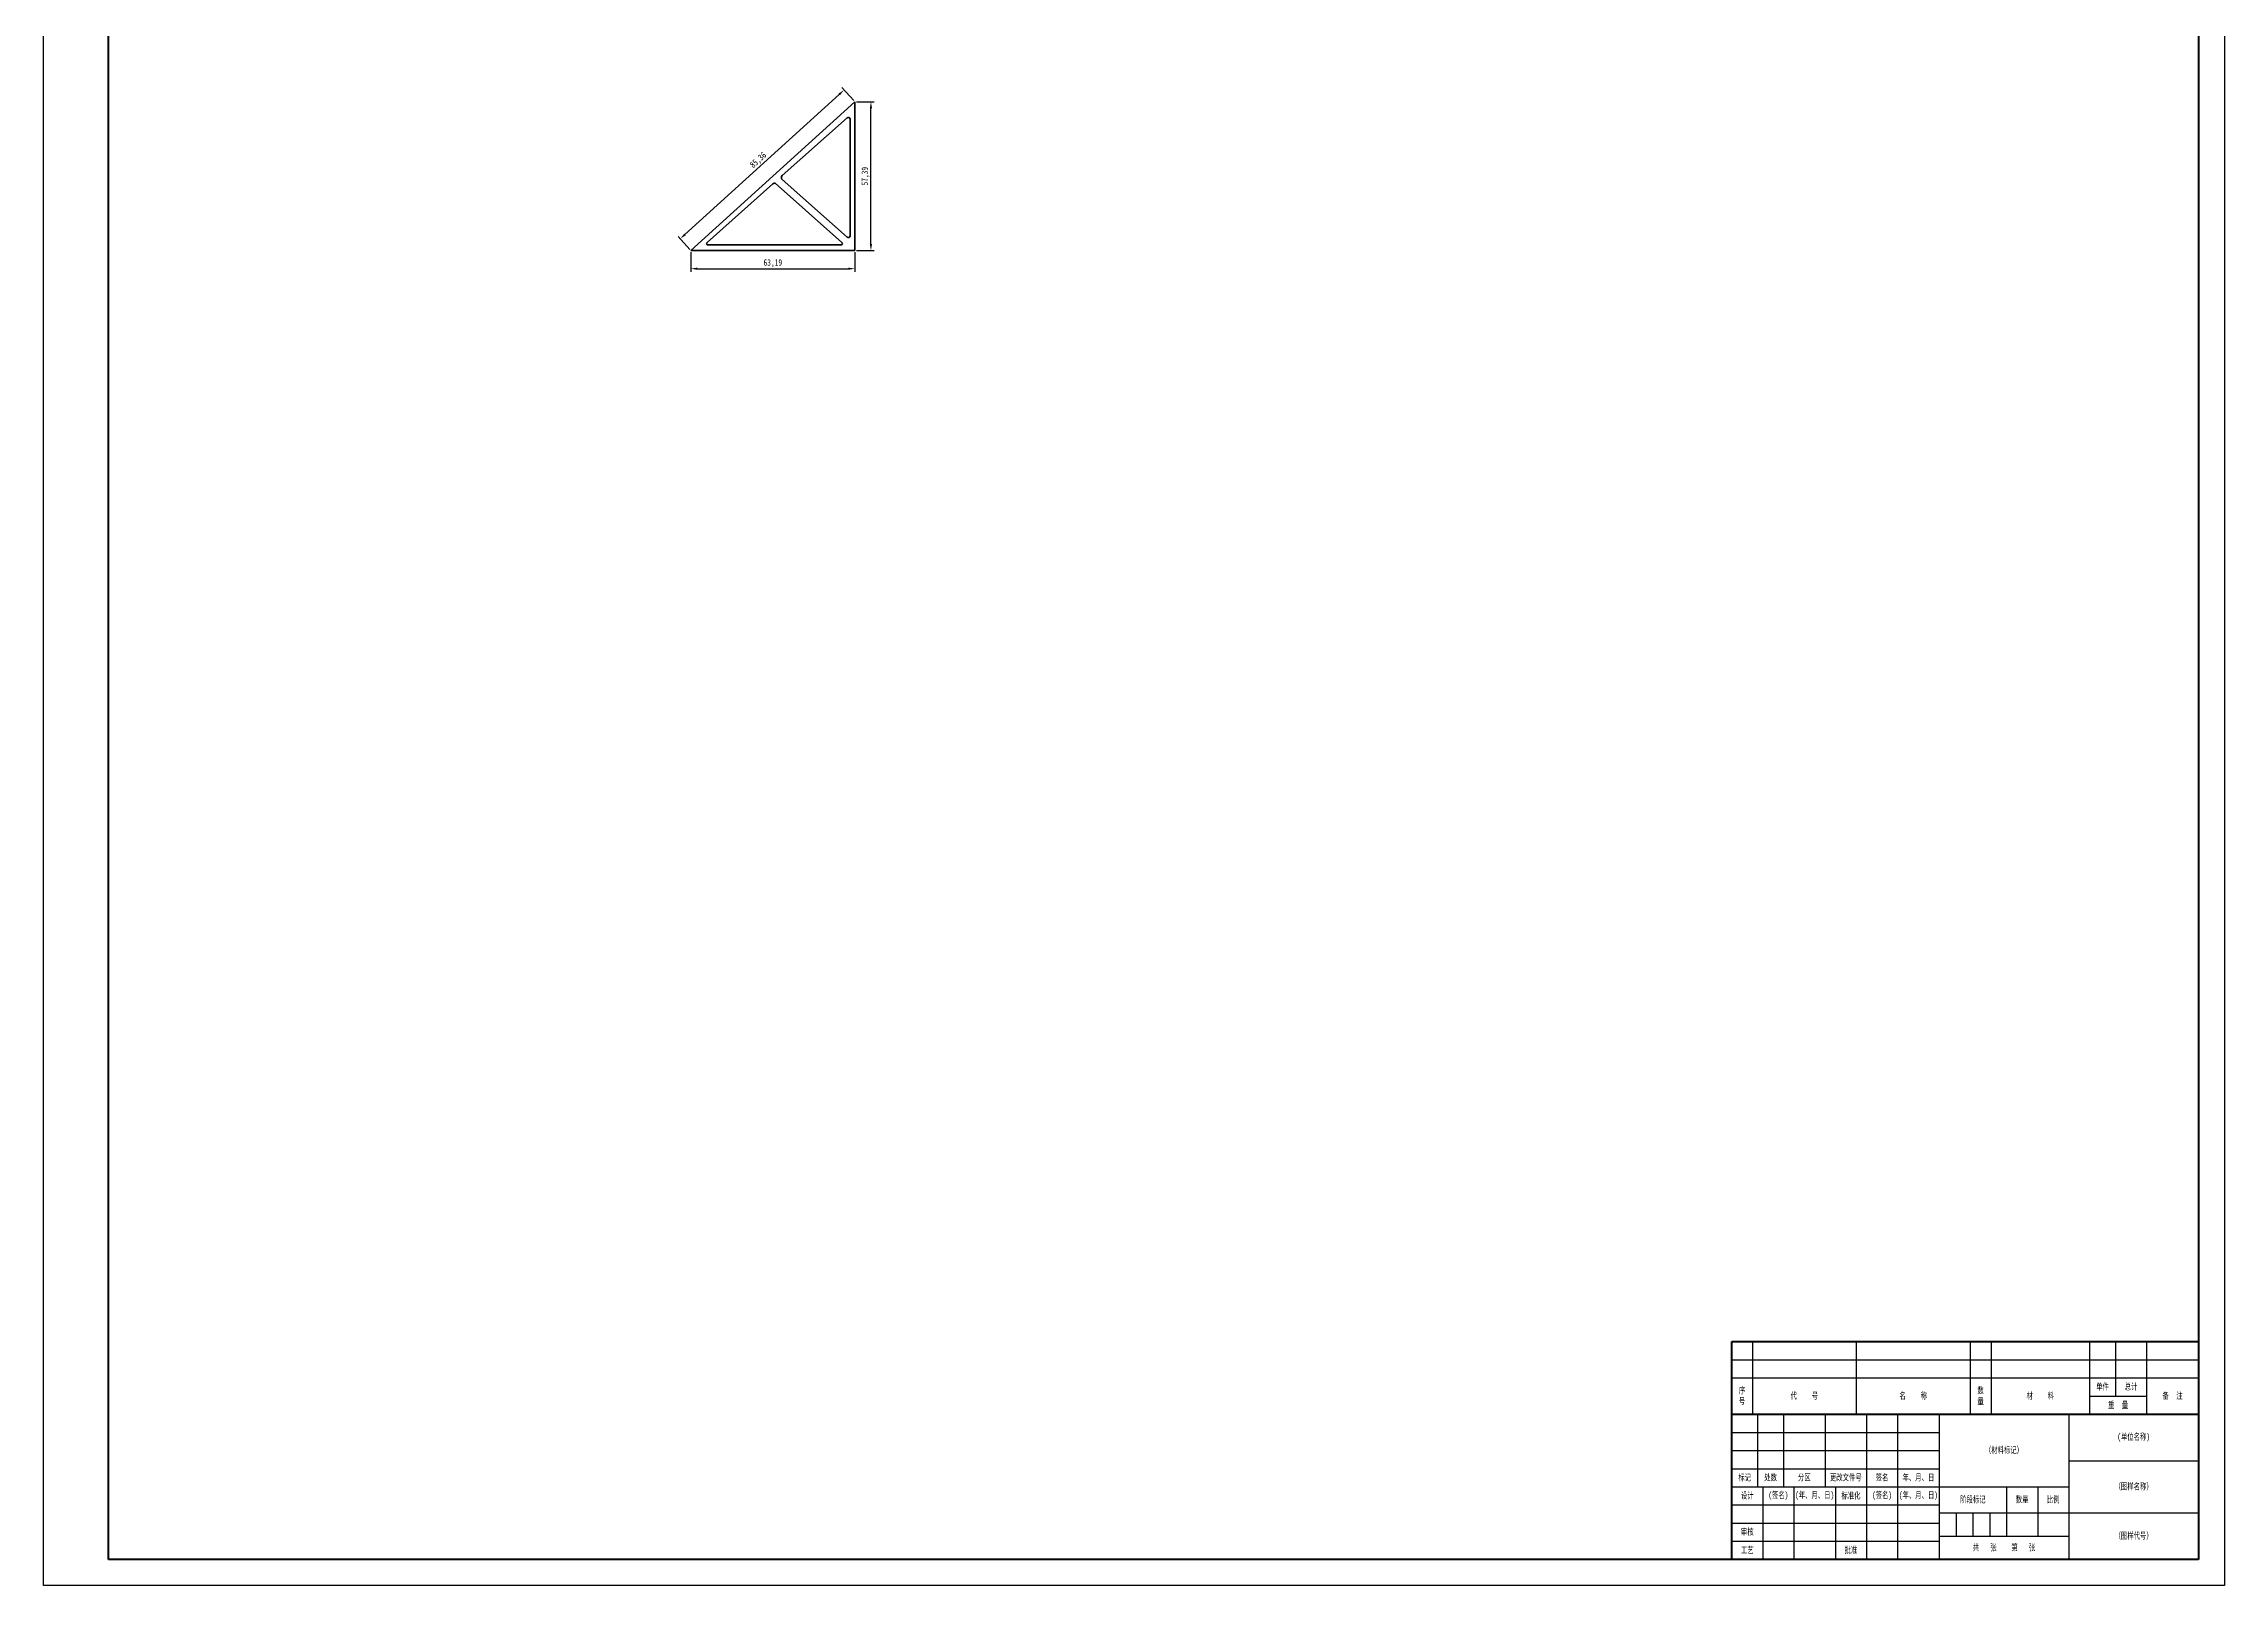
# Model space of a CAD drawing. Header units: millimetres. Extents: x 1317 to 2158, y 637 to 1826.
# Drawn here: x 1317 to 2158, y 637 to 1231 of the extents above; entities that cross this region are included whole.
import ezdxf

# ---------------------------------------------------------------- set-up
doc = ezdxf.new("R2010")
doc.units = ezdxf.units.MM
doc.header["$LTSCALE"] = 0.3
for name, color, linetype, lineweight in [('尺寸线', 3, 'Continuous', 25), ('粗实线', 7, 'Continuous', 50), ('细实线', 7, 'Continuous', 25), ('细文本', 7, 'Continuous', 25)]:
    doc.layers.add(name, color=color, linetype=linetype, lineweight=lineweight)
doc.styles.add('NUT Standard', font='simfang.ttf', dxfattribs={"width": 0.7, "height": 2.5})
doc.dimstyles.new('NUT Standard', dxfattribs={"dimtxt": 2.5, "dimasz": 2.5, "dimexe": 1.25, "dimexo": 0.625, "dimtad": 1, "dimtoh": 1, "dimtxsty": 'NUT Standard', "dimcen": 2.5, "dimadec": 0, "dimazin": 0, "dimtfac": 1, "dimtmove": 0, "dimatfit": 3, "dimfxl": 1, "dimarcsym": 0})

# ---------------------------------------------------------------- blocks, each defined once
blk = doc.blocks.new('*D33')
at = {"layer": 'Defpoints', "color": 0, "transparency": 16777216}
for p in [(1630.15, 1208.68), (1562.83, 1155.84), (1566.96, 1151.29)]:
    blk.add_point(p, dxfattribs=at)
at = {"layer": '尺寸线', "color": 0, "lineweight": -2, "transparency": 16777216}
for p, q in [((1624.17, 1211.55), (1564.68, 1157.52)), ((1629.73, 1209.15), (1625.18, 1214.16)), ((1566.54, 1151.75), (1561.99, 1156.76))]:
    blk.add_line(p, q, dxfattribs=at)
at = {"layer": '尺寸线', "color": 0, "transparency": 16777216}
for points in [[(1623.89, 1211.86), (1624.45, 1211.24), (1626.02, 1213.23)], [(1564.4, 1157.83), (1564.96, 1157.21), (1562.83, 1155.84)]]:
    blk.add_solid(points, dxfattribs=at)
at = {"layer": '尺寸线', "color": 0, "transparency": 16777216, "insert": (1593.04, 1186.07), "char_height": 2.5, "attachment_point": 5, "rotation": 42.24981, "style": 'NUT Standard'}
blk.add_mtext('85,36', dxfattribs=at)
blk = doc.blocks.new('*D34')
at = {"layer": 'Defpoints', "color": 0, "transparency": 16777216}
for p in [(1630.15, 1208.68), (1636.39, 1208.68), (1630.15, 1151.29)]:
    blk.add_point(p, dxfattribs=at)
at = {"layer": '尺寸线', "color": 0, "lineweight": -2, "transparency": 16777216}
for p, q in [((1630.77, 1208.68), (1637.64, 1208.68)), ((1636.39, 1153.79), (1636.39, 1206.18)), ((1630.77, 1151.29), (1637.64, 1151.29))]:
    blk.add_line(p, q, dxfattribs=at)
at = {"layer": '尺寸线', "color": 0, "transparency": 16777216}
for points in [[(1635.97, 1206.18), (1636.81, 1206.18), (1636.39, 1208.68)], [(1635.97, 1153.79), (1636.81, 1153.79), (1636.39, 1151.29)]]:
    blk.add_solid(points, dxfattribs=at)
at = {"layer": '尺寸线', "color": 0, "transparency": 16777216, "insert": (1634.32, 1179.99), "char_height": 2.5, "attachment_point": 5, "rotation": 90, "style": 'NUT Standard'}
blk.add_mtext('57,39', dxfattribs=at)
blk = doc.blocks.new('*D35')
at = {"layer": 'Defpoints', "color": 0, "transparency": 16777216}
for p in [(1566.96, 1151.29), (1630.15, 1151.29), (1630.15, 1144.33)]:
    blk.add_point(p, dxfattribs=at)
at = {"layer": '尺寸线', "color": 0, "lineweight": -2, "transparency": 16777216}
for p, q in [((1566.96, 1150.67), (1566.96, 1143.08)), ((1569.46, 1144.33), (1627.65, 1144.33)), ((1630.15, 1150.67), (1630.15, 1143.08))]:
    blk.add_line(p, q, dxfattribs=at)
at = {"layer": '尺寸线', "color": 0, "transparency": 16777216}
for points in [[(1569.46, 1144.74), (1569.46, 1143.91), (1566.96, 1144.33)], [(1627.65, 1144.74), (1627.65, 1143.91), (1630.15, 1144.33)]]:
    blk.add_solid(points, dxfattribs=at)
at = {"layer": '尺寸线', "color": 0, "transparency": 16777216, "insert": (1598.56, 1146.4), "char_height": 2.5, "attachment_point": 5, "style": 'NUT Standard'}
blk.add_mtext('63,19', dxfattribs=at)

msp = doc.modelspace()

# ---------------------------------------------------------------- linework, layer by layer
at = {"color": 7, "lineweight": 35}
for p, q in [((1630.149, 1208.684), (1566.964, 1151.291)), ((1630.149, 1151.291), (1630.149, 1208.684)), ((1602.207, 1180.259), (1627.21, 1202.484)), ((1628.425, 1201.938), (1628.425, 1157.046)), ((1627.211, 1156.499), (1602.208, 1178.668)), ((1598.606, 1177.058), (1573.197, 1154.472)), ((1625.186, 1154.473), (1599.478, 1177.267)), ((1573.571, 1153.488), (1624.812, 1153.488)), ((1566.964, 1151.291), (1630.149, 1151.291))]:
    msp.add_line(p, q, dxfattribs=at)
msp.add_line((2148.336, 730.615), (2148.336, 646.615))
for centre, radius, start, end in [((1627.695, 1201.938), 0.73, 0, 131.633578), ((1602.914, 1179.464), 1.064, 131.633578, 228.438549), ((1599.236, 1176.349), 0.948, 75.217253, 131.633578), ((1573.571, 1154.051), 0.563, 131.633578, 269.999997), ((1624.812, 1154.051), 0.563, 269.999997, 48.438547), ((1627.695, 1157.046), 0.73, 228.438549, 0)]:
    msp.add_arc(centre, radius, start, end, dxfattribs=at)
at = {"layer": '粗实线'}
for p, q in [((1342.336, 646.615), (1342.336, 1815.615)), ((2148.336, 1815.615), (2148.336, 646.615)), ((1968.336, 730.615), (2148.336, 730.615)), ((1968.336, 646.615), (1968.336, 730.615)), ((1968.336, 702.615), (2148.336, 702.615)), ((2148.336, 646.615), (1342.336, 646.615))]:
    msp.add_line(p, q, dxfattribs=at)
at = {"layer": '细实线'}
for p, q in [((1317.336, 636.615), (1317.336, 1825.615)), ((2158.336, 1825.615), (2158.336, 636.615)), ((1968.336, 723.615), (2148.336, 723.615)), ((1976.336, 730.615), (1976.336, 702.615)), ((2016.336, 730.615), (2016.336, 702.615)), ((2060.336, 730.615), (2060.336, 702.615)), ((2068.336, 730.615), (2068.336, 702.615)), ((2106.336, 730.615), (2106.336, 702.615)), ((2116.336, 730.615), (2116.336, 709.615)), ((2128.336, 730.615), (2128.336, 702.615)), ((1968.336, 716.615), (2148.336, 716.615)), ((2106.336, 709.615), (2128.336, 709.615)), ((1978.336, 702.615), (1978.336, 674.615)), ((1988.336, 702.615), (1988.336, 674.615)), ((2004.336, 702.615), (2004.336, 674.615)), ((2020.336, 702.615), (2020.336, 674.615)), ((2032.336, 702.615), (2032.336, 674.615)), ((2048.336, 702.615), (2048.336, 646.615)), ((2098.336, 702.615), (2098.336, 646.615)), ((1968.336, 695.615), (2048.336, 695.615)), ((1968.336, 688.615), (2048.336, 688.615)), ((1968.336, 681.615), (2048.336, 681.615)), ((2098.336, 684.615), (2148.336, 684.615)), ((1968.336, 674.615), (2098.336, 674.615)), ((1980.336, 674.615), (1980.336, 646.615)), ((1992.336, 674.615), (1992.336, 646.615)), ((2008.336, 674.615), (2008.336, 646.615)), ((2020.336, 674.615), (2020.336, 646.615)), ((2032.336, 674.615), (2032.336, 646.615)), ((2074.336, 674.615), (2074.336, 655.615)), ((2086.336, 674.615), (2086.336, 655.615)), ((1968.336, 667.615), (2048.336, 667.615)), ((2048.336, 664.615), (2148.336, 664.615)), ((2054.836, 664.615), (2054.836, 655.615)), ((2061.336, 664.615), (2061.336, 655.615)), ((2067.836, 664.615), (2067.836, 655.615)), ((1968.336, 660.615), (2048.336, 660.615)), ((1968.336, 653.615), (2048.336, 653.615)), ((2048.336, 655.615), (2098.336, 655.615)), ((2158.336, 636.615), (1317.336, 636.615))]:
    msp.add_line(p, q, dxfattribs=at)

# ---------------------------------------------------------------- texts
at = {"layer": '粗实线', "char_height": 2.5, "width": 12, "attachment_point": 5, "style": 'NUT Standard'}
for s, insert in [('工艺', (1974.336, 650.115)), ('批准', (2014.336, 650.115))]:
    msp.add_mtext(s, dxfattribs=dict(at, insert=insert))
at = {"layer": '细文本', "char_height": 2.5, "attachment_point": 5, "style": 'NUT Standard'}
for s, insert, width in [('单件', (2111.336, 713.115), 10), ('总计', (2122.336, 713.115), 12), ('序\\P号', (1972.336, 709.615), 8), ('代    号', (1996.336, 709.615), 40), ('名    称', (2038.336, 709.615), 44), ('数\\P量', (2064.336, 709.615), 8), ('材    料', (2087.336, 709.615), 38), ('重  量', (2117.336, 706.115), 22), ('备  注', (2138.336, 709.615), 20), ('（材料标记）', (2073.336, 688.615), 50), ('(单位名称)', (2123.336, 693.615), 50), ('标记', (1973.336, 678.115), 10), ('设计', (1974.336, 671.115), 12), ('处数', (1983.336, 678.115), 10), ('(签名)', (1986.336, 671.115), 12), ('(年、月、日)', (2000.336, 671.115), 16), ('分区', (1996.336, 678.115), 16), ('更改文件号', (2012.336, 678.115), 16), ('标准化', (2014.336, 671.115), 12), ('(签名)', (2026.336, 671.115), 12), ('签名', (2026.336, 678.115), 12), ('(年、月、日)', (2040.336, 671.115), 16), ('年、月、日', (2040.336, 678.115), 16), ('（图样名称）', (2123.336, 674.615), 50), ('阶段标记', (2061.336, 669.615), 26), ('数量', (2080.336, 669.615), 12), ('比例', (2092.336, 669.615), 12), ('审核', (1974.336, 657.115), 12), ('（图样代号）', (2123.336, 655.615), 50), ('共   张    第   张', (2073.336, 651.115), 50)]:
    msp.add_mtext(s, dxfattribs=dict(at, insert=insert, width=width))

# ---------------------------------------------------------------- dimensions: what is measured, and where the dimension line sits
at = {"layer": '尺寸线'}
dim = msp.add_aligned_dim(p1=(1630.149, 1208.684), p2=(1566.964, 1151.291), distance=-6.142, dimstyle='NUT Standard', dxfattribs=at)
dim.commit()
dim.dimension.update_dxf_attribs({"geometry": '*D33', "text_midpoint": (1593.036, 1186.065)})
dim = msp.add_linear_dim(base=(1636.389, 1208.684), p1=(1630.149, 1151.291), p2=(1630.149, 1208.684), angle=90, dimstyle='NUT Standard', dxfattribs=at)
dim.commit()
dim.dimension.update_dxf_attribs({"geometry": '*D34', "text_midpoint": (1634.322, 1179.988)})
dim = msp.add_linear_dim(base=(1630.1486, 1144.3276), p1=(1566.9635, 1151.2914), p2=(1630.1486, 1151.2914), dimstyle='NUT Standard', dxfattribs=at)
dim.commit()
dim.dimension.update_dxf_attribs({"geometry": '*D35', "text_midpoint": (1598.5561, 1146.3955)})

doc.saveas('drawing.dxf')
